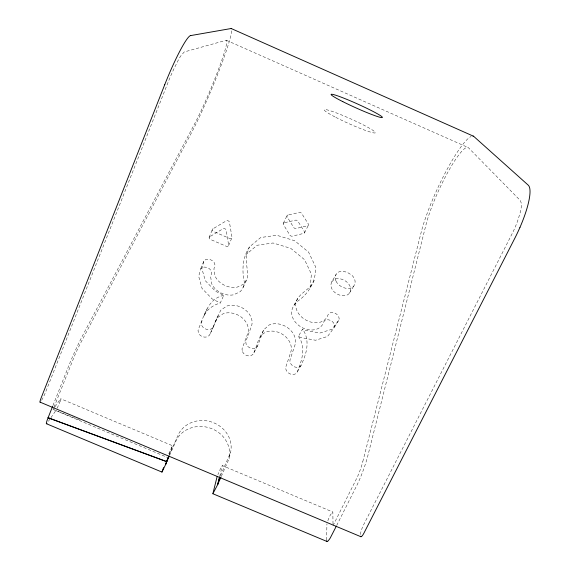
<?xml version="1.0" encoding="UTF-8"?>
<svg xmlns="http://www.w3.org/2000/svg" width="570" height="570" viewBox="0 0 570 570"><rect width="100%" height="100%" fill="white"/><g stroke="black" fill="none" stroke-linecap="round" stroke-linejoin="round"><path stroke-width="0.43" stroke-dasharray="2.85 2.14" d="M333.015 523.987L332.844 512.031L222.293 465.576L220.618 468.397A14.165 1.069 -67.5 0 0 219.336 471.198L217.89 474.646M326.56 540.075L326.945 523.859M314.269 280.205C310.906 289.845 298.808 292.481 296.079 302.299A17.278 13.11 29.9 0 0 308.413 321.266A17.278 13.11 29.9 0 0 327.935 315.018A6.085 4.596 31.4 0 1 334.896 313.13A6.085 4.596 31.4 0 1 338.986 319.905L332.011 329.239L319.905 333.03L305.249 330.329A30.538 23.156 29.9 0 1 302.584 329.104L298.381 336.378A30.238 23.099 30 0 0 301.017 337.59L315.545 340.24L327.565 336.435L334.512 327.116A6.021 4.589 31.5 0 0 330.479 320.383A6.021 4.589 31.5 0 0 323.568 322.278A17.107 13.082 30 0 1 304.18 328.555A17.107 13.082 30 0 1 292.011 309.709C293.08 305.784 295.737 302.463 299.065 300.183C309.61 292.553 316.3 279.77 315.516 266.667L308.605 252.168L294.64 240.725L276.778 235.275L260.725 237.512L249.425 246.924C242.649 257.562 241.716 269.817 244.288 281.801C244.309 285.627 242.742 288.997 240.148 291.747L233.444 294.854A17.136 13.167 23.9 0 1 211.762 283.924L210.636 276.813L211.669 272.774L210.886 270.322A6.071 4.653 22.2 0 0 200.79 268.634L198.681 276.322L202.065 288.456L212.054 298.837L220.291 303.012L223.725 295.367L215.403 291.156L205.3 280.689L201.858 268.506L203.96 260.789A6.127 4.667 22.3 0 1 214.163 262.514L214.954 264.979L213.914 269.033L215.075 276.172A17.307 13.203 23.9 0 0 236.978 287.209L243.732 284.117L247.245 278.416L247.872 274.142L246.268 261.979L246.447 255.282L249.425 246.924M310.13 287.643L311.412 274.163L304.601 259.728L290.771 248.363L273.066 242.991L257.141 245.264L245.898 254.683M221.295 476.463L229.047 458.843L230.558 452.537A27.802 25.337 15.7 0 0 212.831 422.427A27.802 25.337 15.7 0 0 178.987 433.236L169.468 454.532M219.742 476.335L222.293 465.576M362.805 461.579L421.259 231.976A63.006 10.837 -65.2 0 1 441.372 180.441A62.707 10.78 -65.2 0 1 471.077 136.522M242.378 351.626A6.32 5.08 27.5 0 0 252.717 354.618C257.384 347.458 256.906 337.098 265.107 332.453A17.25 13.666 29.2 0 1 284.288 335.559A17.25 13.666 29.2 0 1 290.693 352.403L285.812 367.016A6.313 5.045 31.5 0 0 290.365 374.02A6.313 5.045 31.5 0 0 297.497 371.462C301.851 360.375 306.404 347.052 298.381 336.378M297.497 371.462C304.936 359.257 311.89 342.278 302.584 329.104M202.122 320.604L201.317 322.998L201.887 325.712A6.391 5.109 23.5 0 0 210.109 329.424L212.546 328.071L213.729 326.012L220.69 310.237L226.739 306.076A17.449 13.78 25.5 0 1 249.553 314.44A17.542 13.858 25.5 0 1 251.192 326.988L245.748 341.516L246.147 344.273A6.384 5.094 27.5 0 0 256.578 347.301L257.811 345.356L263.696 329.838L269.012 325.064A17.421 13.716 29.2 0 1 291.997 331.847A17.478 13.758 29.2 0 1 294.911 345.242L290.002 359.855A6.384 5.066 31.4 0 0 294.619 366.909A6.384 5.066 31.4 0 0 301.808 364.351M327.836 520.78L329.218 517.332A14.086 2.679 -69 0 1 330.586 514.589L332.844 512.031M169.269 454.454L172.453 445.712L60.79 398.793M52.953 405.512L69.861 363.069A36.672 3.513 -65.8 0 1 82.265 336.229L194.812 123.448A51.036 4.254 -67.3 0 0 217.826 71.143A51.036 4.254 -67.3 0 0 226.276 40.256L184.217 51.963L180.64 56.117A30.481 3.555 -67.6 0 0 177.412 61.802L173.75 69.198A31.044 3.627 -67.6 0 0 168.72 80.676L45.849 391.483A8.465 0.919 -65.4 0 1 41.218 400.938M209.162 237.412L212.332 229.482M200.783 268.634L203.96 260.789M220.49 475.594L230.558 452.537M331.769 281.908L331.113 283.717A9.939 7.324 30.6 0 0 331.633 288.32A10.06 7.417 30.6 0 0 333.564 291.249A9.939 7.324 30.6 0 0 338.131 294.462L338.858 294.776A9.939 7.324 30.6 0 0 344.33 295.745A10.046 7.403 30.6 0 0 348.541 294.106A9.939 7.324 30.6 0 0 350.144 291.726L350.386 290.949A9.932 7.317 30.6 0 0 350.208 286.767A10.053 7.41 30.6 0 0 347.315 282.464A9.939 7.317 30.6 0 0 344.166 280.276L342.741 279.642A9.939 7.324 30.6 0 0 338.224 278.623A10.06 7.41 30.6 0 0 333.699 279.806L331.769 281.908L336.058 274.505M223.725 295.367C208.014 298.445 204.238 315.723 198.816 328.199L198.011 330.579L198.574 333.279A6.327 5.094 23.5 0 0 206.71 336.948L209.133 335.602L210.302 333.543L218.623 314.198M168.813 453.87L172.453 445.712M228.57 245.599L231.926 237.754M207.159 308.798L203.839 316.428C206.554 309.41 213.273 305.007 220.291 303.012M169.632 455.245L176.771 439.278A28.179 25.607 15.7 0 1 211.057 428.405A28.179 25.607 15.7 0 1 229.047 458.843M210.302 333.543L213.729 326.012M243.141 287.437L246.732 279.792M283.333 223.305L287.059 215.567M333.008 525.718L357.49 476.741A22.052 4.339 -68.4 0 0 362.819 461.565M336.699 525.426L357.362 484.386A36.166 7.125 -68.4 0 0 367.964 455.266L425.99 224.787A50.388 8.657 -65.2 0 1 439.947 187.758A50.367 8.65 -65.2 0 1 468.383 147.68L520.346 200.547L521.365 203.426L521.315 206.596A29.904 7.153 -64.7 0 1 520.082 213.03L517.653 220.882A30.474 7.289 -64.7 0 1 512.922 232.133L363.517 524.977A8.322 1.853 -69.3 0 0 360.368 534.852M304.48 232.866L308.399 225.221M215.189 321.772L217.241 317.825L223.248 313.664A17.278 13.737 25.5 0 1 245.848 321.929A17.371 13.808 25.5 0 1 247.437 334.412L242.001 348.89L242.385 351.626M259.82 337.219L263.696 329.838M253.942 352.68L257.811 345.356M293.992 305.178L298.06 297.754M349.495 293.037L353.963 285.727M334.512 327.116L338.979 319.905M48.407 421.316L50.431 418.394M50.937 417.66L55.497 411.091A6.576 0.606 -65.6 0 0 55.831 410.571M54.499 407.422L53.067 409.467L74.613 355.694A22.323 2.138 -65.8 0 1 81.061 342.185L192.076 131.627A63.705 5.315 -67.3 0 0 215.104 80.762A63.548 5.301 -67.3 0 0 231.691 30.039M54.977 406.745L60.235 399.257A6.584 0.606 -65.6 0 1 60.805 399.007A6.676 0.613 -65.6 0 1 60.071 401.458M79.401 419.883L53.886 409.787L168.072 457.703M226.475 40.306L467.999 147.473M57.128 408.198A6.726 0.62 -65.6 0 0 59.031 404.066A11.464 1.062 -65.5 0 0 60.064 401.48M335.972 280.989A10.032 7.339 30.5 0 1 335.438 276.372L335.687 275.41A10.032 7.339 30.5 0 1 337.996 272.403A10.153 7.424 30.5 0 1 342.556 271.227L347.109 272.261L351.733 275.111A10.153 7.424 30.6 0 1 354.661 279.435A10.025 7.332 30.6 0 1 354.854 283.639L354.618 284.416A10.032 7.339 30.6 0 1 351.783 287.622A10.139 7.417 30.6 0 1 346.966 288.42A10.032 7.339 30.6 0 1 343.254 287.444L342.52 287.13A10.032 7.339 30.5 0 1 337.903 283.889A10.153 7.431 30.5 0 1 335.944 280.939M209.938 236.643L209.625 236.835A1.959 1.461 22 0 0 210.408 239.436L226.162 246.226A1.959 1.461 23.1 0 0 228.627 245.043L226.126 230.038A1.938 1.425 22.7 0 0 225.015 228.812L224.765 228.705A1.917 1.411 22.7 0 0 223.098 228.713L209.938 236.643M213.116 228.713L212.795 228.898A1.981 1.468 22.1 0 0 213.593 231.52L229.503 238.381A1.981 1.468 23.2 0 0 231.983 237.206L229.418 222.136A1.938 1.418 22.8 0 0 228.292 220.896L228.05 220.79A1.938 1.418 22.8 0 0 226.361 220.804L213.116 228.713M284.337 222.749L284.002 222.827A1.874 1.354 25.9 0 0 283.418 224.609L289.852 235.104A1.888 1.361 26.5 0 0 292.282 236.158L303.696 233.401A1.881 1.347 27 0 0 304.409 231.655L297.804 221.067A1.86 1.332 26.4 0 0 295.68 220.127L284.337 222.749M288.071 215.011L287.736 215.09A1.895 1.354 25.9 0 0 287.152 216.871L293.671 227.423A1.902 1.368 26.5 0 0 296.115 228.485L307.615 225.756A1.895 1.354 27 0 0 308.327 224.003L301.637 213.365A1.881 1.332 26.4 0 0 299.492 212.418L288.071 215.011M335.801 117.356A28.008 2.544 24.2 0 0 375.374 132.76A28.008 2.544 24.2 0 0 338.331 113.658A28.008 2.544 24.2 0 0 335.801 117.356"/><path stroke-width="0.85" d="M46.469 423.745L161.965 472.081L162.35 470.891M217.085 476.748L212.859 493.727L217.676 484.643L219.863 476.791M217.676 484.643L219.236 477.988M162.657 470.079L163.554 467.649M165.713 464.03L168.072 457.703L165.841 464.087L161.965 472.081M164.716 84.738L41.282 397.539A8.465 0.919 -65.4 0 0 40.171 402.164M169.276 456.043L166.754 461.679L48.087 417.753L52.625 406.332M220.939 477.261L217.583 484.607M336.307 526.21L330.101 538.265L328.235 540.852L326.981 541.479L212.859 493.727M190.686 35.582L231.199 28.514L473.592 136.251L528.219 185.143A48.03 11.493 -64.7 0 1 519.954 227.423M48.087 417.753L166.775 461.629M40.021 402.114L360.938 536.74M326.981 541.479L326.603 540.759M164.709 84.745A48.977 5.721 -67.6 0 1 190.708 35.532M231.185 28.557A63.548 5.301 -67.3 0 1 231.399 28.721M46.989 423.325A11.478 1.083 -65.5 0 1 48.094 417.739M168.471 456.948A28.35 25.678 16.1 0 1 168.77 456.143M165.849 464.087A28.742 25.949 16 0 1 166.754 461.679M360.454 536.242A8.322 1.853 -69.3 0 0 363.988 533.014L514.632 238.623A48.429 11.585 -64.7 0 0 519.94 227.423M473.036 136.13A62.707 10.78 -65.2 0 1 473.57 136.287M342.805 101.638A28.13 2.102 24.2 0 0 382.385 117.449A28.13 2.102 24.2 0 0 345.021 98.646A28.13 2.102 24.2 0 0 342.805 101.638"/></g></svg>
